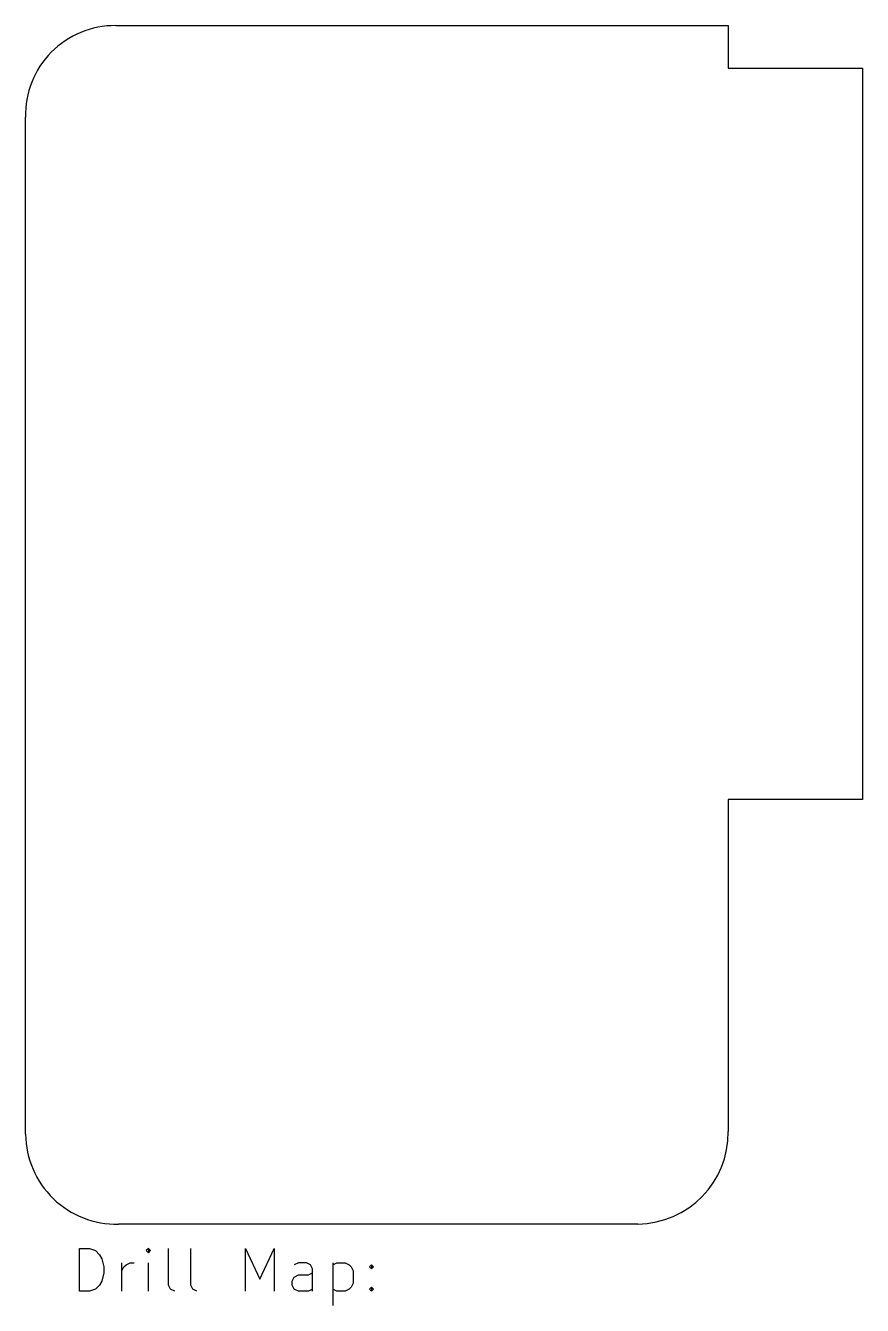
# Model space of a CAD drawing. Extents: x 104 to 143.3, y -133.7 to -73.6.
import ezdxf

# ---------------------------------------------------------------- set-up
doc = ezdxf.new("R2010")
doc.units = 0
doc.layers.add('BLACK', color=7, linetype='CONTINUOUS')

msp = doc.modelspace()

# ---------------------------------------------------------------- linework, layer by layer
at = {"layer": 'BLACK', "linetype": 'CONTINUOUS'}
for p, q in [((108.236, -73.6), (137, -73.6)), ((137, -73.6), (137, -75.6)), ((137, -75.6), (143.3, -75.6)), ((143.3, -75.6), (143.3, -109.95)), ((104, -125.686), (104, -77.908)), ((143.3, -109.95), (137, -109.95)), ((137, -109.95), (137, -125.55)), ((132.75, -129.9), (108.362, -129.9)), ((106.525, -133.056), (106.525, -131.056)), ((106.525, -131.056), (107.001, -131.056)), ((107.001, -131.056), (107.286, -131.151)), ((109.763, -131.056), (109.667, -131.151)), ((109.858, -131.151), (109.763, -131.056)), ((109.763, -131.056), (109.763, -131.247)), ((110.715, -132.77), (110.715, -131.056)), ((111.763, -132.77), (111.763, -131.056)), ((114.334, -133.056), (114.334, -131.056)), ((114.334, -131.056), (115.001, -132.485)), ((115.001, -132.485), (115.667, -131.056)), ((115.667, -131.056), (115.667, -133.056)), ((107.286, -131.151), (107.477, -131.342)), ((107.477, -131.342), (107.572, -131.532)), ((107.572, -131.532), (107.667, -131.913)), ((109.667, -131.151), (109.763, -131.247)), ((109.763, -131.247), (109.858, -131.151)), ((107.667, -132.199), (107.572, -132.58)), ((107.667, -131.913), (107.667, -132.199)), ((108.525, -133.056), (108.525, -131.723)), ((108.525, -132.104), (108.62, -131.913)), ((108.62, -131.913), (108.715, -131.818)), ((108.715, -131.818), (108.905, -131.723)), ((108.905, -131.723), (109.096, -131.723)), ((109.763, -133.056), (109.763, -131.723)), ((116.81, -131.723), (116.62, -131.818)), ((117.191, -131.723), (116.81, -131.723)), ((117.382, -131.818), (117.191, -131.723)), ((117.286, -132.294), (117.477, -132.199)), ((117.477, -132.008), (117.382, -131.818)), ((117.477, -133.056), (117.477, -132.008)), ((118.429, -131.723), (118.429, -133.723)), ((118.429, -131.818), (118.62, -131.723)), ((118.62, -131.723), (119.001, -131.723)), ((119.001, -131.723), (119.191, -131.818)), ((119.191, -131.818), (119.286, -131.913)), ((119.286, -131.913), (119.382, -132.104)), ((119.382, -132.104), (119.382, -132.675)), ((120.144, -131.913), (120.239, -131.818)), ((120.239, -132.008), (120.144, -131.913)), ((120.239, -131.818), (120.334, -131.913)), ((120.239, -131.818), (120.239, -132.008)), ((120.334, -131.913), (120.239, -132.008)), ((107.477, -132.77), (107.286, -132.961)), ((107.572, -132.58), (107.477, -132.77)), ((110.81, -132.961), (110.715, -132.77)), ((111.858, -132.961), (111.763, -132.77)), ((116.525, -132.58), (116.62, -132.389)), ((116.525, -132.77), (116.525, -132.58)), ((116.62, -132.961), (116.525, -132.77)), ((116.62, -132.389), (116.81, -132.294)), ((116.81, -132.294), (117.286, -132.294)), ((119.286, -132.866), (119.191, -132.961)), ((119.382, -132.675), (119.286, -132.866)), ((120.144, -132.961), (120.239, -132.866)), ((120.239, -132.866), (120.334, -132.961)), ((120.239, -132.866), (120.239, -133.056)), ((107.001, -133.056), (106.525, -133.056)), ((107.286, -132.961), (107.001, -133.056)), ((111.001, -133.056), (110.81, -132.961)), ((112.048, -133.056), (111.858, -132.961)), ((116.81, -133.056), (116.62, -132.961)), ((117.286, -133.056), (116.81, -133.056)), ((117.477, -132.961), (117.286, -133.056)), ((118.62, -133.056), (118.429, -132.961)), ((119.001, -133.056), (118.62, -133.056)), ((119.191, -132.961), (119.001, -133.056)), ((120.239, -133.056), (120.144, -132.961)), ((120.334, -132.961), (120.239, -133.056))]:
    msp.add_line(p, q, dxfattribs=at)
at = {"layer": 'BLACK'}
for centre, radius, start, end in [((108.189, -77.79), 4.19, -270.642, -178.389), ((132.698, -125.598), 4.303, -89.3027, 0.63505), ((108.257, -125.644), 4.257, -179.447, -88.5874)]:
    msp.add_arc(centre, radius, start, end, dxfattribs=at)

doc.saveas('drawing.dxf')
